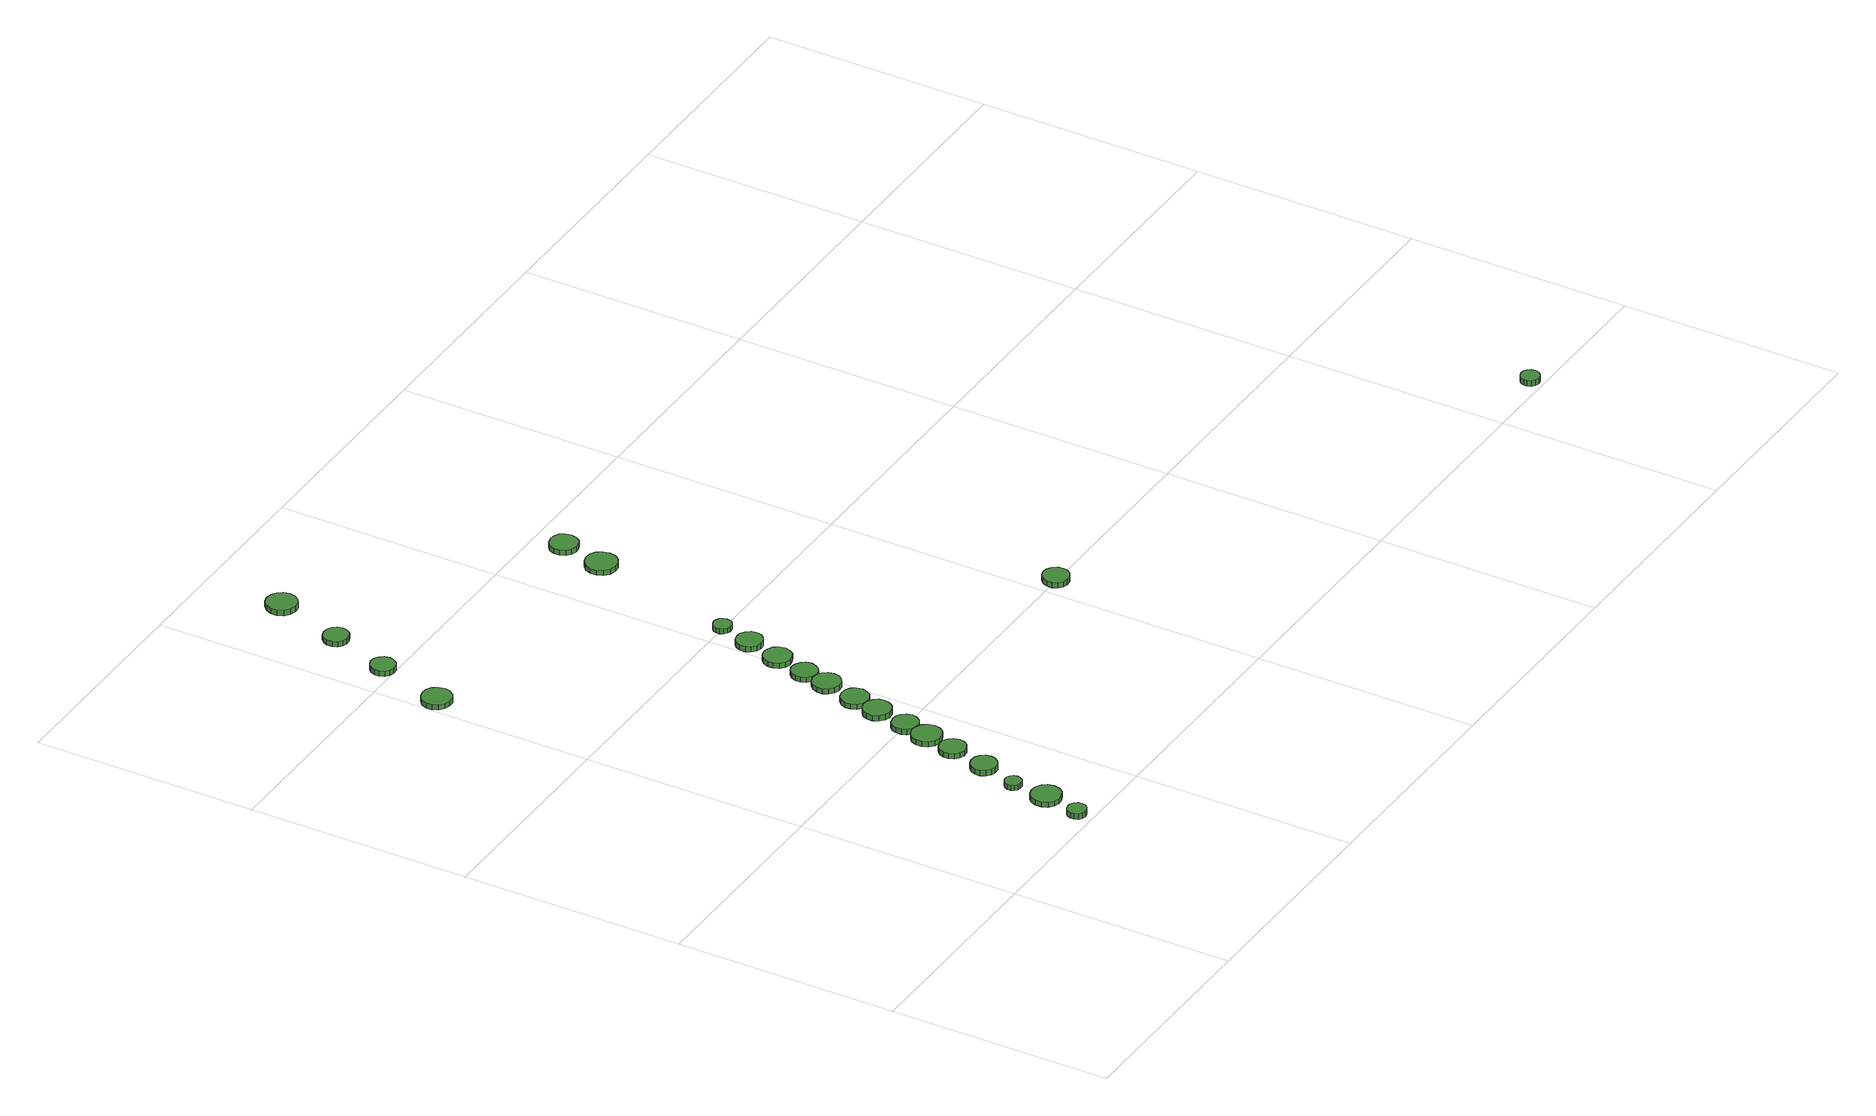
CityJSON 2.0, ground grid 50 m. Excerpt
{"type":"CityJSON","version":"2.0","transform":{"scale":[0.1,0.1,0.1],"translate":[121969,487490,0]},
"CityObjects":{
"tree1":{"type":"SolitaryVegetationObject","attributes":{"function":"something"},"geometry":[{"type":"MultiSurface","lod":"1","boundaries":[[[0,1,2,3,4,5,6,7,8,9,10,11,12,13,14]],[[15,16,17,18,19,20,21,22,23,24,25,26,27,28,29]],[[0,29,28,1]],[[1,28,27,2]],[[2,27,26,3]],[[3,26,25,4]],[[4,25,24,5]],[[5,24,23,6]],[[6,23,22,7]],[[7,22,21,8]],[[8,21,20,9]],[[9,20,19,10]],[[10,19,18,11]],[[11,18,17,12]],[[12,17,16,13]],[[13,16,15,14]],[[14,15,29,0]]]}]},
"tree2":{"type":"SolitaryVegetationObject","attributes":{"function":"something"},"geometry":[{"type":"MultiSurface","lod":"1","boundaries":[[[30,31,32,33,34,35,36,37,38,39,40,41,42,43,44]],[[45,46,47,48,49,50,51,52,53,54,55,56,57,58,59]],[[30,59,58,31]],[[31,58,57,32]],[[32,57,56,33]],[[33,56,55,34]],[[34,55,54,35]],[[35,54,53,36]],[[36,53,52,37]],[[37,52,51,38]],[[38,51,50,39]],[[39,50,49,40]],[[40,49,48,41]],[[41,48,47,42]],[[42,47,46,43]],[[43,46,45,44]],[[44,45,59,30]]]}]},
"tree3":{"type":"SolitaryVegetationObject","attributes":{"function":"something"},"geometry":[{"type":"MultiSurface","lod":"1","boundaries":[[[60,61,62,63,64,65,66,67,68,69,70,71,72,73,74]],[[75,76,77,78,79,80,81,82,83,84,85,86,87,88,89]],[[60,89,88,61]],[[61,88,87,62]],[[62,87,86,63]],[[63,86,85,64]],[[64,85,84,65]],[[65,84,83,66]],[[66,83,82,67]],[[67,82,81,68]],[[68,81,80,69]],[[69,80,79,70]],[[70,79,78,71]],[[71,78,77,72]],[[72,77,76,73]],[[73,76,75,74]],[[74,75,89,60]]]}]},
"tree4":{"type":"SolitaryVegetationObject","attributes":{"function":"something"},"geometry":[{"type":"MultiSurface","lod":"1","boundaries":[[[90,91,92,93,94,95,96,97,98,99,100,101,102,103,104]],[[105,106,107,108,109,110,111,112,113,114,115,116,117,118,119]],[[90,119,118,91]],[[91,118,117,92]],[[92,117,116,93]],[[93,116,115,94]],[[94,115,114,95]],[[95,114,113,96]],[[96,113,112,97]],[[97,112,111,98]],[[98,111,110,99]],[[99,110,109,100]],[[100,109,108,101]],[[101,108,107,102]],[[102,107,106,103]],[[103,106,105,104]],[[104,105,119,90]]]}]},
"tree5":{"type":"SolitaryVegetationObject","attributes":{"function":"something"},"geometry":[{"type":"MultiSurface","lod":"1","boundaries":[[[120,121,122,123,124,125,126,127,128,129,130,131,132,133,134]],[[135,136,137,138,139,140,141,142,143,144,145,146,147,148,149]],[[120,149,148,121]],[[121,148,147,122]],[[122,147,146,123]],[[123,146,145,124]],[[124,145,144,125]],[[125,144,143,126]],[[126,143,142,127]],[[127,142,141,128]],[[128,141,140,129]],[[129,140,139,130]],[[130,139,138,131]],[[131,138,137,132]],[[132,137,136,133]],[[133,136,135,134]],[[134,135,149,120]]]}]},
"tree6":{"type":"SolitaryVegetationObject","attributes":{"function":"something"},"geometry":[{"type":"MultiSurface","lod":"1","boundaries":[[[150,151,152,153,154,155,156,157,158,159,160,161,162,163,164]],[[165,166,167,168,169,170,171,172,173,174,175,176,177,178,179]],[[150,179,178,151]],[[151,178,177,152]],[[152,177,176,153]],[[153,176,175,154]],[[154,175,174,155]],[[155,174,173,156]],[[156,173,172,157]],[[157,172,171,158]],[[158,171,170,159]],[[159,170,169,160]],[[160,169,168,161]],[[161,168,167,162]],[[162,167,166,163]],[[163,166,165,164]],[[164,165,179,150]]]}]},
"tree7":{"type":"SolitaryVegetationObject","attributes":{"function":"something"},"geometry":[{"type":"MultiSurface","lod":"1","boundaries":[[[180,181,182,183,184,185,186,187,188,189,190,191,192,193,194]],[[195,196,197,198,199,200,201,202,203,204,205,206,207,208,209]],[[180,209,208,181]],[[181,208,207,182]],[[182,207,206,183]],[[183,206,205,184]],[[184,205,204,185]],[[185,204,203,186]],[[186,203,202,187]],[[187,202,201,188]],[[188,201,200,189]],[[189,200,199,190]],[[190,199,198,191]],[[191,198,197,192]],[[192,197,196,193]],[[193,196,195,194]],[[194,195,209,180]]]}]},
"tree8":{"type":"SolitaryVegetationObject","attributes":{"function":"something"},"geometry":[{"type":"MultiSurface","lod":"1","boundaries":[[[210,211,212,213,214,215,216,217,218,219,220,221,222,223,224]],[[225,226,227,228,229,230,231,232,233,234,235,236,237,238,239]],[[210,239,238,211]],[[211,238,237,212]],[[212,237,236,213]],[[213,236,235,214]],[[214,235,234,215]],[[215,234,233,216]],[[216,233,232,217]],[[217,232,231,218]],[[218,231,230,219]],[[219,230,229,220]],[[220,229,228,221]],[[221,228,227,222]],[[222,227,226,223]],[[223,226,225,224]],[[224,225,239,210]]]}]},
"tree9":{"type":"SolitaryVegetationObject","attributes":{"function":"something"},"geometry":[{"type":"MultiSurface","lod":"1","boundaries":[[[240,241,242,243,244,245,246,247,248,249,250,251,252,253,254]],[[255,256,257,258,259,260,261,262,263,264,265,266,267,268,269]],[[240,269,268,241]],[[241,268,267,242]],[[242,267,266,243]],[[243,266,265,244]],[[244,265,264,245]],[[245,264,263,246]],[[246,263,262,247]],[[247,262,261,248]],[[248,261,260,249]],[[249,260,259,250]],[[250,259,258,251]],[[251,258,257,252]],[[252,257,256,253]],[[253,256,255,254]],[[254,255,269,240]]]}]},
"tree10":{"type":"SolitaryVegetationObject","attributes":{"function":"something"},"geometry":[{"type":"MultiSurface","lod":"1","boundaries":[[[270,271,272,273,274,275,276,277,278,279,280,281,282,283,284]],[[285,286,287,288,289,290,291,292,293,294,295,296,297,298,299]],[[270,299,298,271]],[[271,298,297,272]],[[272,297,296,273]],[[273,296,295,274]],[[274,295,294,275]],[[275,294,293,276]],[[276,293,292,277]],[[277,292,291,278]],[[278,291,290,279]],[[279,290,289,280]],[[280,289,288,281]],[[281,288,287,282]],[[282,287,286,283]],[[283,286,285,284]],[[284,285,299,270]]]}]},
"tree11":{"type":"SolitaryVegetationObject","attributes":{"function":"something"},"geometry":[{"type":"MultiSurface","lod":"1","boundaries":[[[300,301,302,303,304,305,306,307,308,309,310,311,312,313,314]],[[315,316,317,318,319,320,321,322,323,324,325,326,327,328,329]],[[300,329,328,301]],[[301,328,327,302]],[[302,327,326,303]],[[303,326,325,304]],[[304,325,324,305]],[[305,324,323,306]],[[306,323,322,307]],[[307,322,321,308]],[[308,321,320,309]],[[309,320,319,310]],[[310,319,318,311]],[[311,318,317,312]],[[312,317,316,313]],[[313,316,315,314]],[[314,315,329,300]]]}]},
"tree12":{"type":"SolitaryVegetationObject","attributes":{"function":"something"},"geometry":[{"type":"MultiSurface","lod":"1","boundaries":[[[330,331,332,333,334,335,336,337,338,339,340,341,342,343,344]],[[345,346,347,348,349,350,351,352,353,354,355,356,357,358,359]],[[330,359,358,331]],[[331,358,357,332]],[[332,357,356,333]],[[333,356,355,334]],[[334,355,354,335]],[[335,354,353,336]],[[336,353,352,337]],[[337,352,351,338]],[[338,351,350,339]],[[339,350,349,340]],[[340,349,348,341]],[[341,348,347,342]],[[342,347,346,343]],[[343,346,345,344]],[[344,345,359,330]]]}]},
"tree13":{"type":"SolitaryVegetationObject","attributes":{"function":"something"},"geometry":[{"type":"MultiSurface","lod":"1","boundaries":[[[360,361,362,363,364,365,366,367,368,369,370,371,372,373,374]],[[375,376,377,378,379,380,381,382,383,384,385,386,387,388,389]],[[360,389,388,361]],[[361,388,387,362]],[[362,387,386,363]],[[363,386,385,364]],[[364,385,384,365]],[[365,384,383,366]],[[366,383,382,367]],[[367,382,381,368]],[[368,381,380,369]],[[369,380,379,370]],[[370,379,378,371]],[[371,378,377,372]],[[372,377,376,373]],[[373,376,375,374]],[[374,375,389,360]]]}]},
"tree14":{"type":"SolitaryVegetationObject","attributes":{"function":"something"},"geometry":[{"type":"MultiSurface","lod":"1","boundaries":[[[390,391,392,393,394,395,396,397,398,399,400,401,402,403,404]],[[405,406,407,408,409,410,411,412,413,414,415,416,417,418,419]],[[390,419,418,391]],[[391,418,417,392]],[[392,417,416,393]],[[393,416,415,394]],[[394,415,414,395]],[[395,414,413,396]],[[396,413,412,397]],[[397,412,411,398]],[[398,411,410,399]],[[399,410,409,400]],[[400,409,408,401]],[[401,408,407,402]],[[402,407,406,403]],[[403,406,405,404]],[[404,405,419,390]]]}]},
"tree15":{"type":"SolitaryVegetationObject","attributes":{"function":"something"},"geometry":[{"type":"MultiSurface","lod":"1","boundaries":[[[420,421,422,423,424,425,426,427,428,429,430,431,432,433,434]],[[435,436,437,438,439,440,441,442,443,444,445,446,447,448,449]],[[420,449,448,421]],[[421,448,447,422]],[[422,447,446,423]],[[423,446,445,424]],[[424,445,444,425]],[[425,444,443,426]],[[426,443,442,427]],[[427,442,441,428]],[[428,441,440,429]],[[429,440,439,430]],[[430,439,438,431]],[[431,438,437,432]],[[432,437,436,433]],[[433,436,435,434]],[[434,435,449,420]]]}]},
"tree16":{"type":"SolitaryVegetationObject","attributes":{"function":"something"},"geometry":[{"type":"MultiSurface","lod":"1","boundaries":[[[450,451,452,453,454,455,456,457,458,459,460,461,462,463,464]],[[465,466,467,468,469,470,471,472,473,474,475,476,477,478,479]],[[450,479,478,451]],[[451,478,477,452]],[[452,477,476,453]],[[453,476,475,454]],[[454,475,474,455]],[[455,474,473,456]],[[456,473,472,457]],[[457,472,471,458]],[[458,471,470,459]],[[459,470,469,460]],[[460,469,468,461]],[[461,468,467,462]],[[462,467,466,463]],[[463,466,465,464]],[[464,465,479,450]]]}]},
"tree17":{"type":"SolitaryVegetationObject","attributes":{"function":"something"},"geometry":[{"type":"MultiSurface","lod":"1","boundaries":[[[480,481,482,483,484,485,486,487,488,489,490,491,492,493,494]],[[495,496,497,498,499,500,501,502,503,504,505,506,507,508,509]],[[480,509,508,481]],[[481,508,507,482]],[[482,507,506,483]],[[483,506,505,484]],[[484,505,504,485]],[[485,504,503,486]],[[486,503,502,487]],[[487,502,501,488]],[[488,501,500,489]],[[489,500,499,490]],[[490,499,498,491]],[[491,498,497,492]],[[492,497,496,493]],[[493,496,495,494]],[[494,495,509,480]]]}]},
"tree18":{"type":"SolitaryVegetationObject","attributes":{"function":"something"},"geometry":[{"type":"MultiSurface","lod":"1","boundaries":[[[510,511,512,513,514,515,516,517,518,519,520,521,522,523,524]],[[525,526,527,528,529,530,531,532,533,534,535,536,537,538,539]],[[510,539,538,511]],[[511,538,537,512]],[[512,537,536,513]],[[513,536,535,514]],[[514,535,534,515]],[[515,534,533,516]],[[516,533,532,517]],[[517,532,531,518]],[[518,531,530,519]],[[519,530,529,520]],[[520,529,528,521]],[[521,528,527,522]],[[522,527,526,523]],[[523,526,525,524]],[[524,525,539,510]]]}]},
"tree19":{"type":"SolitaryVegetationObject","attributes":{"function":"something"},"geometry":[{"type":"MultiSurface","lod":"1","boundaries":[[[540,541,542,543,544,545,546,547,548,549,550,551,552,553,554]],[[555,556,557,558,559,560,561,562,563,564,565,566,567,568,569]],[[540,569,568,541]],[[541,568,567,542]],[[542,567,566,543]],[[543,566,565,544]],[[544,565,564,545]],[[545,564,563,546]],[[546,563,562,547]],[[547,562,561,548]],[[548,561,560,549]],[[549,560,559,550]],[[550,559,558,551]],[[551,558,557,552]],[[552,557,556,553]],[[553,556,555,554]],[[554,555,569,540]]]}]},
"tree20":{"type":"SolitaryVegetationObject","attributes":{"function":"something"},"geometry":[{"type":"MultiSurface","lod":"1","boundaries":[[[570,571,572,573,574,575,576,577,578,579,580,581,582,583,584]],[[585,586,587,588,589,590,591,592,593,594,595,596,597,598,599]],[[570,599,598,571]],[[571,598,597,572]],[[572,597,596,573]],[[573,596,595,574]],[[574,595,594,575]],[[575,594,593,576]],[[576,593,592,577]],[[577,592,591,578]],[[578,591,590,579]],[[579,590,589,580]],[[580,589,588,581]],[[581,588,587,582]],[[582,587,586,583]],[[583,586,585,584]],[[584,585,599,570]]]}]},
"tree21":{"type":"SolitaryVegetationObject","attributes":{"function":"something"},"geometry":[{"type":"MultiSurface","lod":"1","boundaries":[[[600,601,602,603,604,605,606,607,608,609,610,611,612,613,614]],[[615,616,617,618,619,620,621,622,623,624,625,626,627,628,629]],[[600,629,628,601]],[[601,628,627,602]],[[602,627,626,603]],[[603,626,625,604]],[[604,625,624,605]],[[605,624,623,606]],[[606,623,622,607]],[[607,622,621,608]],[[608,621,620,609]],[[609,620,619,610]],[[610,619,618,611]],[[611,618,617,612]],[[612,617,616,613]],[[613,616,615,614]],[[614,615,629,600]]]}]},
"tree22":{"type":"SolitaryVegetationObject","attributes":{"function":"something"},"geometry":[{"type":"MultiSurface","lod":"1","boundaries":[[[630,631,632,633,634,635,636,637,638,639,640,641,642,643,644]],[[645,646,647,648,649,650,651,652,653,654,655,656,657,658,659]],[[630,659,658,631]],[[631,658,657,632]],[[632,657,656,633]],[[633,656,655,634]],[[634,655,654,635]],[[635,654,653,636]],[[636,653,652,637]],[[637,652,651,638]],[[638,651,650,639]],[[639,650,649,640]],[[640,649,648,641]],[[641,648,647,642]],[[642,647,646,643]],[[643,646,645,644]],[[644,645,659,630]]]}]}
},
"vertices":[
[341,37,15],[340,45,15],[334,52,15],[327,57,15],[318,57,15],[310,55,15],[303,49,15],[300,41,15],[300,32,15],[303,24,15],[310,18,15],[318,16,15],[327,17,15],[334,21,15],[340,28,15],[340,28,2],[334,21,2],[327,17,2],[318,16,2],[310,18,2],[303,24,2],[300,32,2],[300,41,2],[303,49,2],[310,55,2],[318,57,2],[327,57,2],[334,52,2],[340,45,2],[341,37,2],
[371,119,14],[368,132,14],[360,143,14],[348,150,14],[334,151,14],[321,147,14],[311,138,14],[306,126,14],[306,112,14],[311,99,14],[321,90,14],[334,86,14],[348,88,14],[360,94,14],[368,105,14],[368,105,2],[360,94,2],[348,88,2],[334,86,2],[321,90,2],[311,99,2],[306,112,2],[306,126,2],[311,138,2],[321,147,2],[334,151,2],[348,150,2],[360,143,2],[368,132,2],[371,119,2],
[366,201,13],[364,209,13],[360,215,13],[353,219,13],[345,220,13],[338,217,13],[332,212,13],[329,205,13],[329,197,13],[332,190,13],[338,185,13],[345,183,13],[353,183,13],[360,187,13],[364,193,13],[364,193,1],[360,187,1],[353,183,1],[345,183,1],[338,185,1],[332,190,1],[329,197,1],[329,205,1],[332,212,1],[338,217,1],[345,220,1],[353,219,1],[360,215,1],[364,209,1],[366,201,1],
[66,1370,16],[63,1384,16],[55,1395,16],[43,1402,16],[30,1403,16],[17,1399,16],[6,1390,16],[1,1377,16],[1,1364,16],[6,1351,16],[17,1342,16],[30,1338,16],[43,1339,16],[55,1346,16],[63,1357,16],[63,1357,4],[55,1346,4],[43,1339,4],[30,1338,4],[17,1342,4],[6,1351,4],[1,1364,4],[1,1377,4],[6,1390,4],[17,1399,4],[30,1403,4],[43,1402,4],[55,1395,4],[63,1384,4],[66,1370,4],
[402,284,14],[400,296,14],[392,306,14],[382,312,14],[370,313,14],[359,309,14],[350,301,14],[345,290,14],[345,278,14],[350,267,14],[359,259,14],[370,256,14],[382,257,14],[392,263,14],[400,273,14],[400,273,1],[392,263,1],[382,257,1],[370,256,1],[359,259,1],[350,267,1],[345,278,1],[345,290,1],[350,301,1],[359,309,1],[370,313,1],[382,312,1],[392,306,1],[400,296,1],[402,284,1],
[425,371,13],[423,383,13],[416,392,13],[405,399,13],[393,400,13],[382,396,13],[373,388,13],[368,377,13],[368,365,13],[373,354,13],[382,346,13],[393,342,13],[405,343,13],[416,349,13],[423,359,13],[423,359,1],[416,349,1],[405,343,1],[393,342,1],[382,346,1],[373,354,1],[368,365,1],[368,377,1],[373,388,1],[382,396,1],[393,400,1],[405,399,1],[416,392,1],[423,383,1],[425,371,1],
[107,1522,18],[104,1534,18],[97,1543,18],[88,1549,18],[76,1550,18],[65,1546,18],[57,1539,18],[52,1528,18],[52,1517,18],[57,1506,18],[65,1499,18],[76,1495,18],[88,1496,18],[97,1502,18],[104,1511,18],[104,1511,6],[97,1502,6],[88,1496,6],[76,1495,6],[65,1499,6],[57,1506,6],[52,1517,6],[52,1528,6],[57,1539,6],[65,1546,6],[76,1550,6],[88,1549,6],[97,1543,6],[104,1534,6],[107,1522,6],
[444,440,14],[441,453,14],[433,464,14],[421,471,14],[407,473,14],[394,468,14],[384,459,14],[379,447,14],[379,433,14],[384,421,14],[394,411,14],[407,407,14],[421,409,14],[433,415,14],[441,426,14],[441,426,2],[433,415,2],[421,409,2],[407,407,2],[394,411,2],[384,421,2],[379,433,2],[379,447,2],[384,459,2],[394,468,2],[407,473,2],[421,471,2],[433,464,2],[441,453,2],[444,440,2],
[454,498,15],[451,509,15],[444,519,15],[434,525,15],[422,526,15],[410,523,15],[401,515,15],[397,504,15],[397,492,15],[401,481,15],[410,473,15],[422,469,15],[434,470,15],[444,476,15],[451,486,15],[451,486,2],[444,476,2],[434,470,2],[422,469,2],[410,473,2],[401,481,2],[397,492,2],[397,504,2],[401,515,2],[410,523,2],[422,526,2],[434,525,2],[444,519,2],[451,509,2],[454,498,2],
[474,574,14],[471,587,14],[464,597,14],[453,604,14],[440,605,14],[428,601,14],[418,592,14],[413,581,14],[413,568,14],[418,556,14],[428,547,14],[440,543,14],[453,545,14],[464,551,14],[471,562,14],[471,562,1],[464,551,1],[453,545,1],[440,543,1],[428,547,1],[418,556,1],[413,568,1],[413,581,1],[418,592,1],[428,601,1],[440,605,1],[453,604,1],[464,597,1],[471,587,1],[474,574,1],
[152,1658,20],[149,1669,20],[143,1678,20],[133,1684,20],[121,1685,20],[110,1682,20],[102,1674,20],[97,1664,20],[97,1652,20],[102,1642,20],[110,1634,20],[121,1631,20],[133,1632,20],[143,1637,20],[149,1647,20],[149,1647,8],[143,1637,8],[133,1632,8],[121,1631,8],[110,1634,8],[102,1642,8],[97,1652,8],[97,1664,8],[102,1674,8],[110,1682,8],[121,1685,8],[133,1684,8],[143,1678,8],[149,1669,8],[152,1658,8],
[488,634,14],[485,647,14],[478,657,14],[467,664,14],[454,665,14],[442,661,14],[432,652,14],[427,641,14],[427,628,14],[432,616,14],[442,607,14],[454,603,14],[467,605,14],[478,611,14],[485,622,14],[485,622,2],[478,611,2],[467,605,2],[454,603,2],[442,607,2],[432,616,2],[427,628,2],[427,641,2],[432,652,2],[442,661,2],[454,665,2],[467,664,2],[478,657,2],[485,647,2],[488,634,2],
[506,711,16],[504,724,16],[496,734,16],[485,740,16],[472,742,16],[460,738,16],[450,729,16],[445,717,16],[445,704,16],[450,693,16],[460,684,16],[472,680,16],[485,681,16],[496,688,16],[504,698,16],[504,698,4],[496,688,4],[485,681,4],[472,680,4],[460,684,4],[450,693,4],[445,704,4],[445,717,4],[450,729,4],[460,738,4],[472,742,4],[485,740,4],[496,734,4],[504,724,4],[506,711,4],
[205,1812,23],[202,1826,23],[194,1837,23],[182,1844,23],[168,1846,23],[155,1842,23],[144,1832,23],[138,1819,23],[138,1805,23],[144,1792,23],[155,1783,23],[168,1779,23],[182,1780,23],[194,1787,23],[202,1799,23],[202,1799,10],[194,1787,10],[182,1780,10],[168,1779,10],[155,1783,10],[144,1792,10],[138,1805,10],[138,1819,10],[144,1832,10],[155,1842,10],[168,1846,10],[182,1844,10],[194,1837,10],[202,1826,10],[205,1812,10],
[517,770,16],[514,782,16],[507,791,16],[497,797,16],[485,799,16],[474,795,16],[465,787,16],[460,776,16],[460,764,16],[465,753,16],[474,745,16],[485,741,16],[497,742,16],[507,748,16],[514,758,16],[514,758,4],[507,748,4],[497,742,4],[485,741,4],[474,745,4],[465,753,4],[460,764,4],[460,776,4],[465,787,4],[474,795,4],[485,799,4],[497,797,4],[507,791,4],[514,782,4],[517,770,4],
[535,842,19],[532,855,19],[525,865,19],[514,871,19],[501,873,19],[489,869,19],[479,860,19],[474,848,19],[474,836,19],[479,824,19],[489,815,19],[501,811,19],[514,813,19],[525,819,19],[532,829,19],[532,829,7],[525,819,7],[514,813,7],[501,811,7],[489,815,7],[479,824,7],[474,836,7],[474,848,7],[479,860,7],[489,869,7],[501,873,7],[514,871,7],[525,865,7],[532,855,7],[535,842,7],
[552,919,22],[550,930,22],[542,940,22],[532,946,22],[520,947,22],[509,944,22],[500,936,22],[495,925,22],[495,913,22],[500,902,22],[509,894,22],[520,890,22],[532,891,22],[542,897,22],[550,907,22],[550,907,9],[542,897,9],[532,891,9],[520,890,9],[509,894,9],[500,902,9],[495,913,9],[495,925,9],[500,936,9],[509,944,9],[520,947,9],[532,946,9],[542,940,9],[550,930,9],[552,919,9],
[558,991,27],[557,999,27],[552,1006,27],[545,1010,27],[536,1011,27],[529,1008,27],[522,1003,27],[519,995,27],[519,987,27],[522,979,27],[529,974,27],[536,971,27],[545,972,27],[552,976,27],[557,983,27],[557,983,15],[552,976,15],[545,972,15],[536,971,15],[529,974,15],[522,979,15],[519,987,15],[519,995,15],[522,1003,15],[529,1008,15],[536,1011,15],[545,1010,15],[552,1006,15],[557,999,15],[558,991,15],
[649,1318,29],[646,1332,29],[638,1344,29],[625,1351,29],[611,1352,29],[597,1348,29],[586,1338,29],[580,1325,29],[580,1310,29],[586,1297,29],[597,1287,29],[611,1283,29],[625,1284,29],[638,1291,29],[646,1303,29],[646,1303,17],[638,1291,17],[625,1284,17],[611,1283,17],[597,1287,17],[586,1297,17],[580,1310,17],[580,1325,17],[586,1338,17],[597,1348,17],[611,1352,17],[625,1351,17],[638,1344,17],[646,1332,17],[649,1318,17],
[667,1418,30],[664,1430,30],[657,1441,30],[646,1447,30],[633,1448,30],[621,1444,30],[611,1436,30],[606,1424,30],[606,1411,30],[611,1399,30],[621,1391,30],[633,1387,30],[646,1388,30],[657,1394,30],[664,1405,30],[664,1405,18],[657,1394,18],[646,1388,18],[633,1387,18],[621,1391,18],[611,1399,18],[606,1411,18],[606,1424,18],[611,1436,18],[621,1444,18],[633,1448,18],[646,1447,18],[657,1441,18],[664,1430,18],[667,1418,18],
[1061,492,26],[1059,504,26],[1052,514,26],[1041,520,26],[1029,521,26],[1018,518,26],[1009,509,26],[1004,498,26],[1004,486,26],[1009,475,26],[1018,467,26],[1029,464,26],[1041,465,26],[1052,471,26],[1059,481,26],[1059,481,13],[1052,471,13],[1041,465,13],[1029,464,13],[1018,467,13],[1009,475,13],[1004,486,13],[1004,498,13],[1009,509,13],[1018,518,13],[1029,521,13],[1041,520,13],[1052,514,13],[1059,504,13],[1061,492,13],
[2172,22,25],[2171,31,25],[2166,38,25],[2158,42,25],[2149,43,25],[2141,40,25],[2134,34,25],[2131,26,25],[2131,18,25],[2134,10,25],[2141,4,25],[2149,1,25],[2158,2,25],[2166,7,25],[2171,14,25],[2171,14,12],[2166,7,12],[2158,2,12],[2149,1,12],[2141,4,12],[2134,10,12],[2131,18,12],[2131,26,12],[2134,34,12],[2141,40,12],[2149,43,12],[2158,42,12],[2166,38,12],[2171,31,12],[2172,22,12]
]}
